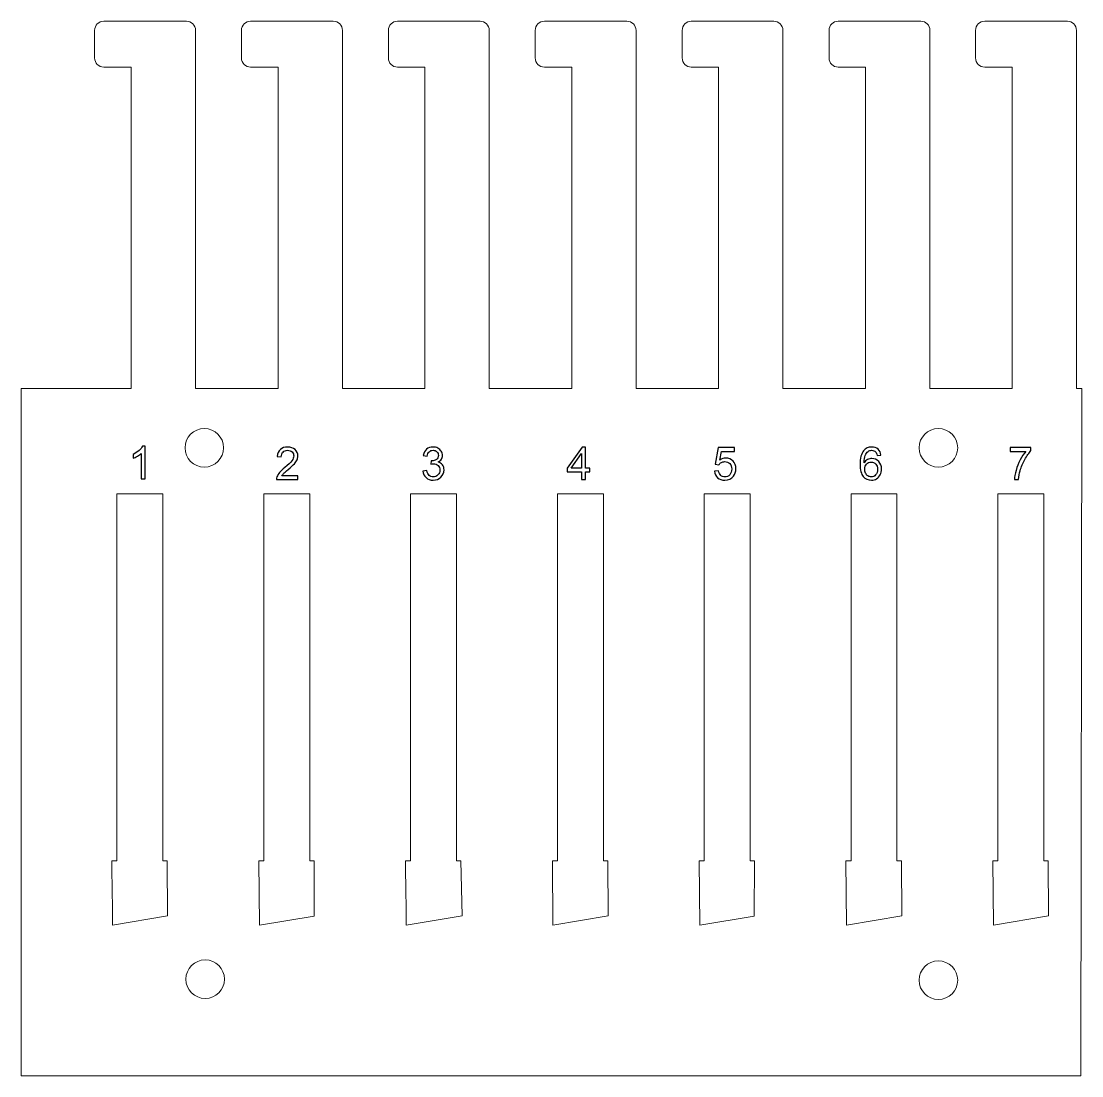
# Model space of a CAD drawing. Header units: millimetres. Extents: x -132 to 92, y -21 to 94.
# Drawn here: x -132 to -16.4, y -20.9 to 94 of the extents above; entities that cross this region are included whole.
import ezdxf

# ---------------------------------------------------------------- set-up
doc = ezdxf.new("R2010")
doc.units = ezdxf.units.MM
doc.header["$MEASUREMENT"] = 0
doc.layers.add('Layer 1', color=7, linetype='Continuous')

msp = doc.modelspace()

# ---------------------------------------------------------------- linework, layer by layer
at = {"layer": 'Layer 1', "color": 1, "lineweight": 9}
for centre in [(-112.0491, 47.5232), (-32.0491, 47.5232), (-111.9491, -10.366), (-32.0491, -10.4768)]:
    msp.add_ellipse(centre, major_axis=(0, 2.1), ratio=1, dxfattribs=at)
for points, knots in [([(-18, 94), (-18, 94), (-27, 94), (-27, 94), (-27, 94), (-27.5498, 94), (-28, 93.5498), (-28, 93), (-28, 93), (-28, 93), (-28, 90), (-28, 90), (-28, 90), (-28, 89.4502), (-27.55, 89), (-27, 89), (-27, 89), (-27, 89), (-24, 89), (-24, 89), (-24, 89), (-24, 89), (-24, 54), (-24, 54), (-24, 54), (-24, 54), (-33, 54), (-33, 54), (-33, 54), (-33, 54), (-33, 89.7475), (-33, 89.7475), (-33, 89.7475), (-32.9788, 89.8283), (-32.9675, 89.9129), (-32.9675, 90), (-32.9675, 90), (-32.9675, 90), (-32.9675, 93), (-32.9675, 93), (-32.9675, 93), (-32.9675, 93.55), (-33.4177, 94), (-33.9675, 94), (-33.9675, 94), (-33.9675, 94), (-42.9675, 94), (-42.9675, 94), (-42.9675, 94), (-43.5173, 94), (-43.9675, 93.5498), (-43.9675, 93), (-43.9675, 93), (-43.9675, 93), (-43.9675, 90), (-43.9675, 90), (-43.9675, 90), (-43.9675, 89.4502), (-43.5175, 89), (-42.9675, 89), (-42.9675, 89), (-42.9675, 89), (-40, 89), (-40, 89), (-40, 89), (-40, 89), (-40, 54), (-40, 54), (-40, 54), (-40, 54), (-49, 54), (-49, 54), (-49, 54), (-49, 54), (-49, 90), (-49, 90), (-49, 90), (-49, 90), (-49, 92), (-49, 92), (-49, 92), (-49, 92), (-49, 93), (-49, 93), (-49, 93), (-49, 93.55), (-49.4502, 94), (-50, 94), (-50, 94), (-50, 94), (-58.9748, 94), (-58.9748, 94), (-58.9748, 94), (-59.5246, 94), (-59.9748, 93.5498), (-59.9748, 93), (-59.9748, 93), (-59.9748, 93), (-59.9748, 90), (-59.9748, 90), (-59.9748, 90), (-59.9748, 89.4502), (-59.5248, 89), (-58.9748, 89), (-58.9748, 89), (-58.9748, 89), (-56, 89), (-56, 89), (-56, 89), (-56, 89), (-56, 54), (-56, 54), (-56, 54), (-56, 54), (-65, 54), (-65, 54), (-65, 54), (-65, 54), (-65, 90), (-65, 90), (-65, 90), (-65, 90), (-65, 92), (-65, 92), (-65, 92), (-65, 92), (-65, 93), (-65, 93), (-65, 93), (-65, 93.55), (-65.4502, 94), (-66, 94), (-66, 94), (-66, 94), (-74.9821, 94), (-74.9821, 94), (-74.9821, 94), (-75.5319, 94), (-75.9821, 93.5498), (-75.9821, 93), (-75.9821, 93), (-75.9821, 93), (-75.9821, 90), (-75.9821, 90), (-75.9821, 90), (-75.9821, 89.4502), (-75.5321, 89), (-74.9821, 89), (-74.9821, 89), (-74.9821, 89), (-72, 89), (-72, 89), (-72, 89), (-72, 89), (-72, 54), (-72, 54), (-72, 54), (-72, 54), (-81, 54), (-81, 54), (-81, 54), (-81, 54), (-81, 90), (-81, 90), (-81, 90), (-81, 90), (-81, 92), (-81, 92), (-81, 92), (-81, 92), (-81, 93), (-81, 93), (-81, 93), (-81, 93.55), (-81.4502, 94), (-82, 94), (-82, 94), (-82, 94), (-90.9894, 94), (-90.9894, 94), (-90.9894, 94), (-91.5392, 94), (-91.9894, 93.5498), (-91.9894, 93), (-91.9894, 93), (-91.9894, 93), (-91.9894, 90), (-91.9894, 90), (-91.9894, 90), (-91.9894, 89.4502), (-91.5394, 89), (-90.9894, 89), (-90.9894, 89), (-90.9894, 89), (-88, 89), (-88, 89), (-88, 89), (-88, 89), (-88, 54), (-88, 54), (-88, 54), (-88, 54), (-97, 54), (-97, 54), (-97, 54), (-97, 54), (-97, 89.919), (-97, 89.919), (-97, 89.919), (-96.9978, 89.9457), (-96.9967, 89.9727), (-96.9967, 90), (-96.9967, 90), (-96.9967, 90), (-96.9967, 93), (-96.9967, 93), (-96.9967, 93), (-96.9967, 93.55), (-97.4469, 94), (-97.9967, 94), (-97.9967, 94), (-97.9967, 94), (-106.9967, 94), (-106.9967, 94), (-106.9967, 94), (-107.5465, 94), (-107.9967, 93.5498), (-107.9967, 93), (-107.9967, 93), (-107.9967, 93), (-107.9967, 90), (-107.9967, 90), (-107.9967, 90), (-107.9967, 89.4502), (-107.5467, 89), (-106.9967, 89), (-106.9967, 89), (-106.9967, 89), (-104, 89), (-104, 89), (-104, 89), (-104, 89), (-104, 54), (-104, 54), (-104, 54), (-104, 54), (-113, 54), (-113, 54), (-113, 54), (-113, 54), (-113, 90), (-113, 90), (-113, 90), (-113, 90), (-113, 92), (-113, 92), (-113, 92), (-113, 92), (-113, 93), (-113, 93), (-113, 93), (-113, 93.55), (-113.4502, 94), (-114, 94), (-114, 94), (-114, 94), (-123, 94), (-123, 94), (-123, 94), (-123.5498, 94), (-124, 93.5498), (-124, 93), (-124, 93), (-124, 93), (-124, 90), (-124, 90), (-124, 90), (-124, 89.4502), (-123.55, 89), (-123, 89), (-123, 89), (-123, 89), (-120, 89), (-120, 89), (-120, 89), (-120, 89), (-120, 54), (-120, 54), (-120, 54), (-120, 54), (-132, 54), (-132, 54), (-132, 54), (-132, 54), (-132, -20.8901), (-132, -20.8901), (-132, -20.8901), (-132, -20.8901), (-16.5286, -20.8901), (-16.5286, -20.8901), (-16.5286, -20.8901), (-16.5286, -20.8901), (-16.4248, 54), (-16.4248, 54), (-16.4248, 54), (-16.4248, 54), (-17, 54), (-17, 54), (-17, 54), (-17, 54), (-17, 90), (-17, 90), (-17, 90), (-17, 90), (-17, 92), (-17, 92), (-17, 92), (-17, 92), (-17, 93), (-17, 93), (-17, 93), (-17, 93.55), (-17.4504, 94), (-18, 94)], [0, 0, 0, 0, 0.01219512, 0.01219512, 0.01219512, 0.01219512, 0.02439024, 0.02439024, 0.02439024, 0.02439024, 0.03658537, 0.03658537, 0.03658537, 0.03658537, 0.04878049, 0.04878049, 0.04878049, 0.04878049, 0.06097561, 0.06097561, 0.06097561, 0.06097561, 0.07317073, 0.07317073, 0.07317073, 0.07317073, 0.08536585, 0.08536585, 0.08536585, 0.08536585, 0.09756098, 0.09756098, 0.09756098, 0.09756098, 0.1097561, 0.1097561, 0.1097561, 0.1097561, 0.12195122, 0.12195122, 0.12195122, 0.12195122, 0.13414634, 0.13414634, 0.13414634, 0.13414634, 0.14634146, 0.14634146, 0.14634146, 0.14634146, 0.15853659, 0.15853659, 0.15853659, 0.15853659, 0.17073171, 0.17073171, 0.17073171, 0.17073171, 0.18292683, 0.18292683, 0.18292683, 0.18292683, 0.19512195, 0.19512195, 0.19512195, 0.19512195, 0.20731707, 0.20731707, 0.20731707, 0.20731707, 0.2195122, 0.2195122, 0.2195122, 0.2195122, 0.23170732, 0.23170732, 0.23170732, 0.23170732, 0.24390244, 0.24390244, 0.24390244, 0.24390244, 0.25609756, 0.25609756, 0.25609756, 0.25609756, 0.26829268, 0.26829268, 0.26829268, 0.26829268, 0.2804878, 0.2804878, 0.2804878, 0.2804878, 0.29268293, 0.29268293, 0.29268293, 0.29268293, 0.30487805, 0.30487805, 0.30487805, 0.30487805, 0.31707317, 0.31707317, 0.31707317, 0.31707317, 0.32926829, 0.32926829, 0.32926829, 0.32926829, 0.34146341, 0.34146341, 0.34146341, 0.34146341, 0.35365854, 0.35365854, 0.35365854, 0.35365854, 0.36585366, 0.36585366, 0.36585366, 0.36585366, 0.37804878, 0.37804878, 0.37804878, 0.37804878, 0.3902439, 0.3902439, 0.3902439, 0.3902439, 0.40243902, 0.40243902, 0.40243902, 0.40243902, 0.41463415, 0.41463415, 0.41463415, 0.41463415, 0.42682927, 0.42682927, 0.42682927, 0.42682927, 0.43902439, 0.43902439, 0.43902439, 0.43902439, 0.45121951, 0.45121951, 0.45121951, 0.45121951, 0.46341463, 0.46341463, 0.46341463, 0.46341463, 0.47560976, 0.47560976, 0.47560976, 0.47560976, 0.48780488, 0.48780488, 0.48780488, 0.48780488, 0.5, 0.5, 0.5, 0.5, 0.51219512, 0.51219512, 0.51219512, 0.51219512, 0.52439024, 0.52439024, 0.52439024, 0.52439024, 0.53658537, 0.53658537, 0.53658537, 0.53658537, 0.54878049, 0.54878049, 0.54878049, 0.54878049, 0.56097561, 0.56097561, 0.56097561, 0.56097561, 0.57317073, 0.57317073, 0.57317073, 0.57317073, 0.58536585, 0.58536585, 0.58536585, 0.58536585, 0.59756098, 0.59756098, 0.59756098, 0.59756098, 0.6097561, 0.6097561, 0.6097561, 0.6097561, 0.62195122, 0.62195122, 0.62195122, 0.62195122, 0.63414634, 0.63414634, 0.63414634, 0.63414634, 0.64634146, 0.64634146, 0.64634146, 0.64634146, 0.65853659, 0.65853659, 0.65853659, 0.65853659, 0.67073171, 0.67073171, 0.67073171, 0.67073171, 0.68292683, 0.68292683, 0.68292683, 0.68292683, 0.69512195, 0.69512195, 0.69512195, 0.69512195, 0.70731707, 0.70731707, 0.70731707, 0.70731707, 0.7195122, 0.7195122, 0.7195122, 0.7195122, 0.73170732, 0.73170732, 0.73170732, 0.73170732, 0.74390244, 0.74390244, 0.74390244, 0.74390244, 0.75609756, 0.75609756, 0.75609756, 0.75609756, 0.76829268, 0.76829268, 0.76829268, 0.76829268, 0.7804878, 0.7804878, 0.7804878, 0.7804878, 0.79268293, 0.79268293, 0.79268293, 0.79268293, 0.80487805, 0.80487805, 0.80487805, 0.80487805, 0.81707317, 0.81707317, 0.81707317, 0.81707317, 0.82926829, 0.82926829, 0.82926829, 0.82926829, 0.84146341, 0.84146341, 0.84146341, 0.84146341, 0.85365854, 0.85365854, 0.85365854, 0.85365854, 0.86585366, 0.86585366, 0.86585366, 0.86585366, 0.87804878, 0.87804878, 0.87804878, 0.87804878, 0.8902439, 0.8902439, 0.8902439, 0.8902439, 0.90243902, 0.90243902, 0.90243902, 0.90243902, 0.91463415, 0.91463415, 0.91463415, 0.91463415, 0.92682927, 0.92682927, 0.92682927, 0.92682927, 0.93902439, 0.93902439, 0.93902439, 0.93902439, 0.95121951, 0.95121951, 0.95121951, 0.95121951, 0.96341463, 0.96341463, 0.96341463, 0.96341463, 0.97560976, 0.97560976, 0.97560976, 0.97560976, 1, 1, 1, 1]), ([(-121.5627, 2.5149), (-121.5627, 2.5149), (-121.5627, 42.5281), (-121.5627, 42.5281), (-121.5627, 42.5281), (-121.5627, 42.5281), (-116.5627, 42.5281), (-116.5627, 42.5281), (-116.5627, 42.5281), (-116.5627, 42.5281), (-116.5627, 2.5149), (-116.5627, 2.5149), (-116.5627, 2.5149), (-116.5627, 2.5149), (-116.0883, 2.5149), (-116.0883, 2.5149), (-116.0883, 2.5149), (-116.0883, 2.5149), (-116.0491, -3.4768), (-116.0491, -3.4768), (-116.0491, -3.4768), (-116.0491, -3.4768), (-122.0491, -4.4768), (-122.0491, -4.4768), (-122.0491, -4.4768), (-122.0266, -2.1481), (-122.1267, 0.1825), (-122.1276, 2.5149), (-122.1276, 2.5149), (-122.1276, 2.5149), (-121.5627, 2.5149), (-121.5627, 2.5149)], [0, 0, 0, 0, 0.11111111, 0.11111111, 0.11111111, 0.11111111, 0.22222222, 0.22222222, 0.22222222, 0.22222222, 0.33333333, 0.33333333, 0.33333333, 0.33333333, 0.44444444, 0.44444444, 0.44444444, 0.44444444, 0.55555556, 0.55555556, 0.55555556, 0.55555556, 0.66666667, 0.66666667, 0.66666667, 0.66666667, 0.77777778, 0.77777778, 0.77777778, 0.77777778, 1, 1, 1, 1]), ([(-105.5627, 2.5149), (-105.5627, 2.5149), (-105.5627, 42.5281), (-105.5627, 42.5281), (-105.5627, 42.5281), (-105.5627, 42.5281), (-100.5627, 42.5281), (-100.5627, 42.5281), (-100.5627, 42.5281), (-100.5627, 42.5281), (-100.5627, 2.5149), (-100.5627, 2.5149), (-100.5627, 2.5149), (-100.5627, 2.5149), (-100.0883, 2.5149), (-100.0883, 2.5149), (-100.0883, 2.5149), (-100.0883, 2.5149), (-100.0577, -3.4938), (-100.0577, -3.4938), (-100.0577, -3.4938), (-100.0577, -3.4938), (-106.0491, -4.4768), (-106.0491, -4.4768), (-106.0491, -4.4768), (-106.0491, -4.4768), (-106.1198, 2.5149), (-106.1198, 2.5149), (-106.1198, 2.5149), (-106.1198, 2.5149), (-105.5627, 2.5149), (-105.5627, 2.5149)], [0, 0, 0, 0, 0.11111111, 0.11111111, 0.11111111, 0.11111111, 0.22222222, 0.22222222, 0.22222222, 0.22222222, 0.33333333, 0.33333333, 0.33333333, 0.33333333, 0.44444444, 0.44444444, 0.44444444, 0.44444444, 0.55555556, 0.55555556, 0.55555556, 0.55555556, 0.66666667, 0.66666667, 0.66666667, 0.66666667, 0.77777778, 0.77777778, 0.77777778, 0.77777778, 1, 1, 1, 1]), ([(-89.5627, 2.5149), (-89.5627, 2.5149), (-89.5627, 42.5281), (-89.5627, 42.5281), (-89.5627, 42.5281), (-89.5627, 42.5281), (-84.5627, 42.5281), (-84.5627, 42.5281), (-84.5627, 42.5281), (-84.5627, 42.5281), (-84.5627, 2.5149), (-84.5627, 2.5149), (-84.5627, 2.5149), (-84.5627, 2.5149), (-84.0883, 2.5149), (-84.0883, 2.5149), (-84.0883, 2.5149), (-84.0883, 2.5149), (-83.9546, -3.4768), (-83.9546, -3.4768), (-83.9546, -3.4768), (-83.9546, -3.4768), (-90.0491, -4.4768), (-90.0491, -4.4768), (-90.0491, -4.4768), (-90.0266, -2.1461), (-90.1198, 0.1841), (-90.1198, 2.5149), (-90.1198, 2.5149), (-90.1198, 2.5149), (-89.5627, 2.5149), (-89.5627, 2.5149)], [0, 0, 0, 0, 0.11111111, 0.11111111, 0.11111111, 0.11111111, 0.22222222, 0.22222222, 0.22222222, 0.22222222, 0.33333333, 0.33333333, 0.33333333, 0.33333333, 0.44444444, 0.44444444, 0.44444444, 0.44444444, 0.55555556, 0.55555556, 0.55555556, 0.55555556, 0.66666667, 0.66666667, 0.66666667, 0.66666667, 0.77777778, 0.77777778, 0.77777778, 0.77777778, 1, 1, 1, 1]), ([(-73.5627, 2.5149), (-73.5627, 2.5149), (-73.5627, 42.5281), (-73.5627, 42.5281), (-73.5627, 42.5281), (-73.5627, 42.5281), (-68.5627, 42.5281), (-68.5627, 42.5281), (-68.5627, 42.5281), (-68.5627, 42.5281), (-68.5627, 2.5149), (-68.5627, 2.5149), (-68.5627, 2.5149), (-68.5627, 2.5149), (-68.0883, 2.5149), (-68.0883, 2.5149), (-68.0883, 2.5149), (-68.0883, 2.5149), (-68.0491, -3.4768), (-68.0491, -3.4768), (-68.0491, -3.4768), (-68.0491, -3.4768), (-74.0491, -4.4768), (-74.0491, -4.4768), (-74.0491, -4.4768), (-74.0491, -4.4768), (-74.1198, 2.5149), (-74.1198, 2.5149), (-74.1198, 2.5149), (-74.1198, 2.5149), (-73.5627, 2.5149), (-73.5627, 2.5149)], [0, 0, 0, 0, 0.11111111, 0.11111111, 0.11111111, 0.11111111, 0.22222222, 0.22222222, 0.22222222, 0.22222222, 0.33333333, 0.33333333, 0.33333333, 0.33333333, 0.44444444, 0.44444444, 0.44444444, 0.44444444, 0.55555556, 0.55555556, 0.55555556, 0.55555556, 0.66666667, 0.66666667, 0.66666667, 0.66666667, 0.77777778, 0.77777778, 0.77777778, 0.77777778, 1, 1, 1, 1]), ([(-57.5627, 2.5149), (-57.5627, 2.5149), (-57.5627, 42.5281), (-57.5627, 42.5281), (-57.5627, 42.5281), (-57.5627, 42.5281), (-52.5627, 42.5281), (-52.5627, 42.5281), (-52.5627, 42.5281), (-52.5627, 42.5281), (-52.5627, 2.5149), (-52.5627, 2.5149), (-52.5627, 2.5149), (-52.5627, 2.5149), (-52.103, 2.5149), (-52.103, 2.5149), (-52.103, 2.5149), (-52.103, 2.5149), (-52.1089, -3.4997), (-52.1089, -3.4997), (-52.1089, -3.4997), (-52.1089, -3.4997), (-58.0491, -4.4768), (-58.0491, -4.4768), (-58.0491, -4.4768), (-58.0491, -4.4768), (-58.1198, 2.5149), (-58.1198, 2.5149), (-58.1198, 2.5149), (-58.1198, 2.5149), (-57.5627, 2.5149), (-57.5627, 2.5149)], [0, 0, 0, 0, 0.11111111, 0.11111111, 0.11111111, 0.11111111, 0.22222222, 0.22222222, 0.22222222, 0.22222222, 0.33333333, 0.33333333, 0.33333333, 0.33333333, 0.44444444, 0.44444444, 0.44444444, 0.44444444, 0.55555556, 0.55555556, 0.55555556, 0.55555556, 0.66666667, 0.66666667, 0.66666667, 0.66666667, 0.77777778, 0.77777778, 0.77777778, 0.77777778, 1, 1, 1, 1]), ([(-41.5627, 2.5149), (-41.5627, 2.5149), (-41.5627, 42.5281), (-41.5627, 42.5281), (-41.5627, 42.5281), (-41.5627, 42.5281), (-36.5627, 42.5281), (-36.5627, 42.5281), (-36.5627, 42.5281), (-36.5627, 42.5281), (-36.5627, 2.5149), (-36.5627, 2.5149), (-36.5627, 2.5149), (-36.5627, 2.5149), (-36.0883, 2.5149), (-36.0883, 2.5149), (-36.0883, 2.5149), (-36.0883, 2.5149), (-36.0491, -3.4768), (-36.0491, -3.4768), (-36.0491, -3.4768), (-36.0491, -3.4768), (-42.0491, -4.4768), (-42.0491, -4.4768), (-42.0491, -4.4768), (-42.0491, -4.4768), (-42.1198, 2.5149), (-42.1198, 2.5149), (-42.1198, 2.5149), (-42.1198, 2.5149), (-41.5627, 2.5149), (-41.5627, 2.5149)], [0, 0, 0, 0, 0.11111111, 0.11111111, 0.11111111, 0.11111111, 0.22222222, 0.22222222, 0.22222222, 0.22222222, 0.33333333, 0.33333333, 0.33333333, 0.33333333, 0.44444444, 0.44444444, 0.44444444, 0.44444444, 0.55555556, 0.55555556, 0.55555556, 0.55555556, 0.66666667, 0.66666667, 0.66666667, 0.66666667, 0.77777778, 0.77777778, 0.77777778, 0.77777778, 1, 1, 1, 1]), ([(-25.5627, 2.5149), (-25.5627, 2.5149), (-25.5627, 42.5281), (-25.5627, 42.5281), (-25.5627, 42.5281), (-25.5627, 42.5281), (-20.5627, 42.5281), (-20.5627, 42.5281), (-20.5627, 42.5281), (-20.5627, 42.5281), (-20.5627, 2.5149), (-20.5627, 2.5149), (-20.5627, 2.5149), (-20.5627, 2.5149), (-20.0883, 2.5149), (-20.0883, 2.5149), (-20.0883, 2.5149), (-20.0883, 2.5149), (-20.0491, -3.4768), (-20.0491, -3.4768), (-20.0491, -3.4768), (-20.0491, -3.4768), (-26.0491, -4.4768), (-26.0491, -4.4768), (-26.0491, -4.4768), (-26.0491, -4.4768), (-26.1198, 2.5149), (-26.1198, 2.5149), (-26.1198, 2.5149), (-26.1198, 2.5149), (-25.5627, 2.5149), (-25.5627, 2.5149)], [0, 0, 0, 0, 0.11111111, 0.11111111, 0.11111111, 0.11111111, 0.22222222, 0.22222222, 0.22222222, 0.22222222, 0.33333333, 0.33333333, 0.33333333, 0.33333333, 0.44444444, 0.44444444, 0.44444444, 0.44444444, 0.55555556, 0.55555556, 0.55555556, 0.55555556, 0.66666667, 0.66666667, 0.66666667, 0.66666667, 0.77777778, 0.77777778, 0.77777778, 0.77777778, 1, 1, 1, 1])]:
    msp.add_open_spline(points, degree=3, knots=knots, dxfattribs=at)
at = {"layer": 'Layer 1', "color": 5}
for points, knots in [([(-118.4962, 44.1469), (-118.4962, 44.1469), (-118.9308, 44.1469), (-118.9308, 44.1469), (-118.9308, 44.1469), (-118.9308, 44.1469), (-118.9308, 46.9143), (-118.9308, 46.9143), (-118.9308, 46.9143), (-119.0353, 46.8139), (-119.1728, 46.7143), (-119.3423, 46.6147), (-119.3423, 46.6147), (-119.5119, 46.5151), (-119.665, 46.4401), (-119.8, 46.3908), (-119.8, 46.3908), (-119.8, 46.3908), (-119.8, 46.8106), (-119.8, 46.8106), (-119.8, 46.8106), (-119.5572, 46.9242), (-119.3448, 47.0624), (-119.1629, 47.2254), (-119.1629, 47.2254), (-118.981, 47.3876), (-118.8518, 47.5448), (-118.776, 47.6979), (-118.776, 47.6979), (-118.776, 47.6979), (-118.4962, 47.6979), (-118.4962, 47.6979), (-118.4962, 47.6979), (-118.4962, 47.6979), (-118.4962, 44.1469), (-118.4962, 44.1469)], [0, 0, 0, 0, 0.1, 0.1, 0.1, 0.1, 0.2, 0.2, 0.2, 0.2, 0.3, 0.3, 0.3, 0.3, 0.4, 0.4, 0.4, 0.4, 0.5, 0.5, 0.5, 0.5, 0.6, 0.6, 0.6, 0.6, 0.7, 0.7, 0.7, 0.7, 0.8, 0.8, 0.8, 0.8, 1, 1, 1, 1]), ([(-101.8492, 44.4742), (-101.8492, 44.4742), (-101.8492, 44.0593), (-101.8492, 44.0593), (-101.8492, 44.0593), (-101.8492, 44.0593), (-104.1902, 44.0593), (-104.1902, 44.0593), (-104.1902, 44.0593), (-104.1935, 44.1638), (-104.1762, 44.2643), (-104.1391, 44.3614), (-104.1391, 44.3614), (-104.0791, 44.5203), (-103.9827, 44.6775), (-103.8502, 44.8314), (-103.8502, 44.8314), (-103.7177, 44.9853), (-103.5284, 45.1631), (-103.2823, 45.3648), (-103.2823, 45.3648), (-102.8995, 45.68), (-102.6394, 45.9295), (-102.5036, 46.1138), (-102.5036, 46.1138), (-102.3669, 46.2982), (-102.2986, 46.4727), (-102.2986, 46.6374), (-102.2986, 46.6374), (-102.2986, 46.8094), (-102.3603, 46.9543), (-102.4838, 47.0728), (-102.4838, 47.0728), (-102.6073, 47.1905), (-102.7686, 47.2498), (-102.967, 47.2498), (-102.967, 47.2498), (-103.1769, 47.2498), (-103.3448, 47.1872), (-103.4708, 47.0621), (-103.4708, 47.0621), (-103.5967, 46.9378), (-103.6601, 46.7649), (-103.6617, 46.5435), (-103.6617, 46.5435), (-103.6617, 46.5435), (-104.1062, 46.588), (-104.1062, 46.588), (-104.1062, 46.588), (-104.0758, 46.9205), (-103.9605, 47.174), (-103.7613, 47.3485), (-103.7613, 47.3485), (-103.5613, 47.523), (-103.2938, 47.6103), (-102.9571, 47.6103), (-102.9571, 47.6103), (-102.618, 47.6103), (-102.3488, 47.5165), (-102.1513, 47.328), (-102.1513, 47.328), (-101.9529, 47.1395), (-101.8541, 46.9057), (-101.8541, 46.6275), (-101.8541, 46.6275), (-101.8541, 46.4859), (-101.8829, 46.3468), (-101.9414, 46.2101), (-101.9414, 46.2101), (-101.999, 46.0727), (-102.0953, 45.9286), (-102.2295, 45.7772), (-102.2295, 45.7772), (-102.3645, 45.6265), (-102.5875, 45.4183), (-102.8987, 45.1549), (-102.8987, 45.1549), (-103.1596, 44.9359), (-103.3275, 44.7878), (-103.4016, 44.7096), (-103.4016, 44.7096), (-103.4757, 44.6314), (-103.5366, 44.5532), (-103.5852, 44.4742), (-103.5852, 44.4742), (-103.5852, 44.4742), (-101.8492, 44.4742), (-101.8492, 44.4742)], [0, 0, 0, 0, 0.04347826, 0.04347826, 0.04347826, 0.04347826, 0.08695652, 0.08695652, 0.08695652, 0.08695652, 0.13043478, 0.13043478, 0.13043478, 0.13043478, 0.17391304, 0.17391304, 0.17391304, 0.17391304, 0.2173913, 0.2173913, 0.2173913, 0.2173913, 0.26086957, 0.26086957, 0.26086957, 0.26086957, 0.30434783, 0.30434783, 0.30434783, 0.30434783, 0.34782609, 0.34782609, 0.34782609, 0.34782609, 0.39130435, 0.39130435, 0.39130435, 0.39130435, 0.43478261, 0.43478261, 0.43478261, 0.43478261, 0.47826087, 0.47826087, 0.47826087, 0.47826087, 0.52173913, 0.52173913, 0.52173913, 0.52173913, 0.56521739, 0.56521739, 0.56521739, 0.56521739, 0.60869565, 0.60869565, 0.60869565, 0.60869565, 0.65217391, 0.65217391, 0.65217391, 0.65217391, 0.69565217, 0.69565217, 0.69565217, 0.69565217, 0.73913043, 0.73913043, 0.73913043, 0.73913043, 0.7826087, 0.7826087, 0.7826087, 0.7826087, 0.82608696, 0.82608696, 0.82608696, 0.82608696, 0.86956522, 0.86956522, 0.86956522, 0.86956522, 0.91304348, 0.91304348, 0.91304348, 0.91304348, 1, 1, 1, 1]), ([(-88.2352, 44.9977), (-88.2352, 44.9977), (-87.8006, 45.0569), (-87.8006, 45.0569), (-87.8006, 45.0569), (-87.7503, 44.81), (-87.6664, 44.6322), (-87.547, 44.5235), (-87.547, 44.5235), (-87.4277, 44.4149), (-87.2812, 44.3606), (-87.1075, 44.3606), (-87.1075, 44.3606), (-86.9017, 44.3606), (-86.728, 44.4314), (-86.5881, 44.5729), (-86.5881, 44.5729), (-86.4481, 44.7145), (-86.3782, 44.8898), (-86.3782, 45.0989), (-86.3782, 45.0989), (-86.3782, 45.2981), (-86.4432, 45.4627), (-86.5741, 45.5928), (-86.5741, 45.5928), (-86.7041, 45.722), (-86.8696, 45.7871), (-87.0713, 45.7871), (-87.0713, 45.7871), (-87.1536, 45.7871), (-87.2556, 45.7706), (-87.3783, 45.7385), (-87.3783, 45.7385), (-87.3783, 45.7385), (-87.3297, 46.1188), (-87.3297, 46.1188), (-87.3297, 46.1188), (-87.3009, 46.1155), (-87.277, 46.1138), (-87.2598, 46.1138), (-87.2598, 46.1138), (-87.0737, 46.1138), (-86.9075, 46.1624), (-86.7585, 46.2587), (-86.7585, 46.2587), (-86.6103, 46.355), (-86.5362, 46.5032), (-86.5362, 46.7032), (-86.5362, 46.7032), (-86.5362, 46.8621), (-86.5905, 46.9938), (-86.6984, 47.0983), (-86.6984, 47.0983), (-86.8062, 47.2028), (-86.9453, 47.2547), (-87.1157, 47.2547), (-87.1157, 47.2547), (-87.2853, 47.2547), (-87.426, 47.2012), (-87.5388, 47.0942), (-87.5388, 47.0942), (-87.6516, 46.9872), (-87.724, 46.8267), (-87.7561, 46.6127), (-87.7561, 46.6127), (-87.7561, 46.6127), (-88.1907, 46.6917), (-88.1907, 46.6917), (-88.1907, 46.6917), (-88.1372, 46.9831), (-88.017, 47.2094), (-87.8285, 47.3699), (-87.8285, 47.3699), (-87.6409, 47.5305), (-87.4063, 47.6103), (-87.1264, 47.6103), (-87.1264, 47.6103), (-86.9338, 47.6103), (-86.756, 47.5691), (-86.5938, 47.486), (-86.5938, 47.486), (-86.4309, 47.4037), (-86.3066, 47.2909), (-86.221, 47.1485), (-86.221, 47.1485), (-86.1345, 47.0053), (-86.0917, 46.8538), (-86.0917, 46.6933), (-86.0917, 46.6933), (-86.0917, 46.541), (-86.1329, 46.4028), (-86.2144, 46.2776), (-86.2144, 46.2776), (-86.2967, 46.1525), (-86.4185, 46.0529), (-86.579, 45.9788), (-86.579, 45.9788), (-86.37, 45.9311), (-86.2078, 45.8307), (-86.0917, 45.6784), (-86.0917, 45.6784), (-85.9765, 45.5269), (-85.9189, 45.336), (-85.9189, 45.108), (-85.9189, 45.108), (-85.9189, 44.7993), (-86.0316, 44.5367), (-86.2564, 44.3219), (-86.2564, 44.3219), (-86.4819, 44.107), (-86.7667, 44), (-87.1108, 44), (-87.1108, 44), (-87.4211, 44), (-87.6787, 44.093), (-87.8837, 44.2783), (-87.8837, 44.2783), (-88.0895, 44.4635), (-88.2064, 44.703), (-88.2352, 44.9977)], [0, 0, 0, 0, 0.03225806, 0.03225806, 0.03225806, 0.03225806, 0.06451613, 0.06451613, 0.06451613, 0.06451613, 0.09677419, 0.09677419, 0.09677419, 0.09677419, 0.12903226, 0.12903226, 0.12903226, 0.12903226, 0.16129032, 0.16129032, 0.16129032, 0.16129032, 0.19354839, 0.19354839, 0.19354839, 0.19354839, 0.22580645, 0.22580645, 0.22580645, 0.22580645, 0.25806452, 0.25806452, 0.25806452, 0.25806452, 0.29032258, 0.29032258, 0.29032258, 0.29032258, 0.32258065, 0.32258065, 0.32258065, 0.32258065, 0.35483871, 0.35483871, 0.35483871, 0.35483871, 0.38709677, 0.38709677, 0.38709677, 0.38709677, 0.41935484, 0.41935484, 0.41935484, 0.41935484, 0.4516129, 0.4516129, 0.4516129, 0.4516129, 0.48387097, 0.48387097, 0.48387097, 0.48387097, 0.51612903, 0.51612903, 0.51612903, 0.51612903, 0.5483871, 0.5483871, 0.5483871, 0.5483871, 0.58064516, 0.58064516, 0.58064516, 0.58064516, 0.61290323, 0.61290323, 0.61290323, 0.61290323, 0.64516129, 0.64516129, 0.64516129, 0.64516129, 0.67741935, 0.67741935, 0.67741935, 0.67741935, 0.70967742, 0.70967742, 0.70967742, 0.70967742, 0.74193548, 0.74193548, 0.74193548, 0.74193548, 0.77419355, 0.77419355, 0.77419355, 0.77419355, 0.80645161, 0.80645161, 0.80645161, 0.80645161, 0.83870968, 0.83870968, 0.83870968, 0.83870968, 0.87096774, 0.87096774, 0.87096774, 0.87096774, 0.90322581, 0.90322581, 0.90322581, 0.90322581, 0.93548387, 0.93548387, 0.93548387, 0.93548387, 1, 1, 1, 1]), ([(-70.9566, 44.0593), (-70.9566, 44.0593), (-70.9566, 44.9038), (-70.9566, 44.9038), (-70.9566, 44.9038), (-70.9566, 44.9038), (-72.4925, 44.9038), (-72.4925, 44.9038), (-72.4925, 44.9038), (-72.4925, 44.9038), (-72.4925, 45.3039), (-72.4925, 45.3039), (-72.4925, 45.3039), (-72.4925, 45.3039), (-70.8775, 47.5955), (-70.8775, 47.5955), (-70.8775, 47.5955), (-70.8775, 47.5955), (-70.522, 47.5955), (-70.522, 47.5955), (-70.522, 47.5955), (-70.522, 47.5955), (-70.522, 45.3039), (-70.522, 45.3039), (-70.522, 45.3039), (-70.522, 45.3039), (-70.0429, 45.3039), (-70.0429, 45.3039), (-70.0429, 45.3039), (-70.0429, 45.3039), (-70.0429, 44.9038), (-70.0429, 44.9038), (-70.0429, 44.9038), (-70.0429, 44.9038), (-70.522, 44.9038), (-70.522, 44.9038), (-70.522, 44.9038), (-70.522, 44.9038), (-70.522, 44.0593), (-70.522, 44.0593), (-70.522, 44.0593), (-70.522, 44.0593), (-70.9566, 44.0593), (-70.9566, 44.0593)], [0, 0, 0, 0, 0.08333333, 0.08333333, 0.08333333, 0.08333333, 0.16666667, 0.16666667, 0.16666667, 0.16666667, 0.25, 0.25, 0.25, 0.25, 0.33333333, 0.33333333, 0.33333333, 0.33333333, 0.41666667, 0.41666667, 0.41666667, 0.41666667, 0.5, 0.5, 0.5, 0.5, 0.58333333, 0.58333333, 0.58333333, 0.58333333, 0.66666667, 0.66666667, 0.66666667, 0.66666667, 0.75, 0.75, 0.75, 0.75, 0.83333333, 0.83333333, 0.83333333, 0.83333333, 1, 1, 1, 1]), ([(-56.4536, 44.9878), (-56.4536, 44.9878), (-55.9992, 45.0224), (-55.9992, 45.0224), (-55.9992, 45.0224), (-55.9655, 44.8009), (-55.8873, 44.6347), (-55.7654, 44.5227), (-55.7654, 44.5227), (-55.6436, 44.4116), (-55.4946, 44.3556), (-55.3193, 44.3556), (-55.3193, 44.3556), (-55.1077, 44.3556), (-54.9308, 44.4346), (-54.7867, 44.5919), (-54.7867, 44.5919), (-54.6435, 44.7499), (-54.5719, 44.959), (-54.5719, 45.2191), (-54.5719, 45.2191), (-54.5719, 45.4669), (-54.6402, 45.6619), (-54.7777, 45.8052), (-54.7777, 45.8052), (-54.9151, 45.9484), (-55.097, 46.02), (-55.3234, 46.02), (-55.3234, 46.02), (-55.4642, 46.02), (-55.5901, 45.9879), (-55.702, 45.9237), (-55.702, 45.9237), (-55.8132, 45.8595), (-55.9004, 45.7764), (-55.9646, 45.6743), (-55.9646, 45.6743), (-55.9646, 45.6743), (-56.3745, 45.7336), (-56.3745, 45.7336), (-56.3745, 45.7336), (-56.3745, 45.7336), (-56.0338, 47.551), (-56.0338, 47.551), (-56.0338, 47.551), (-56.0338, 47.551), (-54.2805, 47.551), (-54.2805, 47.551), (-54.2805, 47.551), (-54.2805, 47.551), (-54.2805, 47.1362), (-54.2805, 47.1362), (-54.2805, 47.1362), (-54.2805, 47.1362), (-55.6872, 47.1362), (-55.6872, 47.1362), (-55.6872, 47.1362), (-55.6872, 47.1362), (-55.8757, 46.1822), (-55.8757, 46.1822), (-55.8757, 46.1822), (-55.6642, 46.3311), (-55.4419, 46.4052), (-55.2098, 46.4052), (-55.2098, 46.4052), (-54.902, 46.4052), (-54.6419, 46.2982), (-54.4303, 46.0842), (-54.4303, 46.0842), (-54.2188, 45.8702), (-54.1126, 45.5953), (-54.1126, 45.2594), (-54.1126, 45.2594), (-54.1126, 44.9392), (-54.2056, 44.6627), (-54.3916, 44.4297), (-54.3916, 44.4297), (-54.618, 44.1433), (-54.9275, 44), (-55.3193, 44), (-55.3193, 44), (-55.6403, 44), (-55.9021, 44.0906), (-56.1054, 44.2708), (-56.1054, 44.2708), (-56.3087, 44.4511), (-56.4248, 44.6898), (-56.4536, 44.9878)], [0, 0, 0, 0, 0.04347826, 0.04347826, 0.04347826, 0.04347826, 0.08695652, 0.08695652, 0.08695652, 0.08695652, 0.13043478, 0.13043478, 0.13043478, 0.13043478, 0.17391304, 0.17391304, 0.17391304, 0.17391304, 0.2173913, 0.2173913, 0.2173913, 0.2173913, 0.26086957, 0.26086957, 0.26086957, 0.26086957, 0.30434783, 0.30434783, 0.30434783, 0.30434783, 0.34782609, 0.34782609, 0.34782609, 0.34782609, 0.39130435, 0.39130435, 0.39130435, 0.39130435, 0.43478261, 0.43478261, 0.43478261, 0.43478261, 0.47826087, 0.47826087, 0.47826087, 0.47826087, 0.52173913, 0.52173913, 0.52173913, 0.52173913, 0.56521739, 0.56521739, 0.56521739, 0.56521739, 0.60869565, 0.60869565, 0.60869565, 0.60869565, 0.65217391, 0.65217391, 0.65217391, 0.65217391, 0.69565217, 0.69565217, 0.69565217, 0.69565217, 0.73913043, 0.73913043, 0.73913043, 0.73913043, 0.7826087, 0.7826087, 0.7826087, 0.7826087, 0.82608696, 0.82608696, 0.82608696, 0.82608696, 0.86956522, 0.86956522, 0.86956522, 0.86956522, 0.91304348, 0.91304348, 0.91304348, 0.91304348, 1, 1, 1, 1]), ([(-38.3057, 46.7312), (-38.3057, 46.7312), (-38.7354, 46.6966), (-38.7354, 46.6966), (-38.7354, 46.6966), (-38.7741, 46.867), (-38.8293, 46.9913), (-38.9009, 47.0687), (-38.9009, 47.0687), (-39.0186, 47.193), (-39.1643, 47.2547), (-39.3371, 47.2547), (-39.3371, 47.2547), (-39.4762, 47.2547), (-39.5997, 47.216), (-39.7059, 47.1386), (-39.7059, 47.1386), (-39.8425, 47.039), (-39.9495, 46.8942), (-40.0294, 46.7032), (-40.0294, 46.7032), (-40.1084, 46.5114), (-40.1496, 46.239), (-40.1528, 45.8858), (-40.1528, 45.8858), (-40.0483, 46.0447), (-39.9199, 46.1632), (-39.7684, 46.2398), (-39.7684, 46.2398), (-39.617, 46.3172), (-39.4589, 46.3558), (-39.2927, 46.3558), (-39.2927, 46.3558), (-39.0029, 46.3558), (-38.756, 46.2488), (-38.5519, 46.0356), (-38.5519, 46.0356), (-38.3485, 45.8225), (-38.2465, 45.5475), (-38.2465, 45.2092), (-38.2465, 45.2092), (-38.2465, 44.987), (-38.2942, 44.7812), (-38.3897, 44.5902), (-38.3897, 44.5902), (-38.486, 44.3993), (-38.6169, 44.2536), (-38.7848, 44.1523), (-38.7848, 44.1523), (-38.9519, 44.0511), (-39.142, 44), (-39.3544, 44), (-39.3544, 44), (-39.7158, 44), (-40.0113, 44.1334), (-40.2401, 44.3993), (-40.2401, 44.3993), (-40.4681, 44.6651), (-40.5825, 45.1039), (-40.5825, 45.7146), (-40.5825, 45.7146), (-40.5825, 46.3978), (-40.4558, 46.895), (-40.2031, 47.2053), (-40.2031, 47.2053), (-39.9825, 47.4753), (-39.6853, 47.6103), (-39.3108, 47.6103), (-39.3108, 47.6103), (-39.0326, 47.6103), (-38.8037, 47.5321), (-38.6259, 47.3765), (-38.6259, 47.3765), (-38.4481, 47.221), (-38.3411, 47.0061), (-38.3057, 46.7312)], [0, 0, 0, 0, 0.05, 0.05, 0.05, 0.05, 0.1, 0.1, 0.1, 0.1, 0.15, 0.15, 0.15, 0.15, 0.2, 0.2, 0.2, 0.2, 0.25, 0.25, 0.25, 0.25, 0.3, 0.3, 0.3, 0.3, 0.35, 0.35, 0.35, 0.35, 0.4, 0.4, 0.4, 0.4, 0.45, 0.45, 0.45, 0.45, 0.5, 0.5, 0.5, 0.5, 0.55, 0.55, 0.55, 0.55, 0.6, 0.6, 0.6, 0.6, 0.65, 0.65, 0.65, 0.65, 0.7, 0.7, 0.7, 0.7, 0.75, 0.75, 0.75, 0.75, 0.8, 0.8, 0.8, 0.8, 0.85, 0.85, 0.85, 0.85, 0.9, 0.9, 0.9, 0.9, 1, 1, 1, 1]), ([(-24.2473, 47.1362), (-24.2473, 47.1362), (-24.2473, 47.551), (-24.2473, 47.551), (-24.2473, 47.551), (-24.2473, 47.551), (-21.9606, 47.551), (-21.9606, 47.551), (-21.9606, 47.551), (-21.9606, 47.551), (-21.9606, 47.2152), (-21.9606, 47.2152), (-21.9606, 47.2152), (-22.1853, 46.9757), (-22.4092, 46.6571), (-22.6298, 46.2595), (-22.6298, 46.2595), (-22.8512, 45.862), (-23.0216, 45.4529), (-23.1426, 45.0322), (-23.1426, 45.0322), (-23.2291, 44.7367), (-23.285, 44.4116), (-23.3089, 44.0593), (-23.3089, 44.0593), (-23.3089, 44.0593), (-23.7534, 44.0593), (-23.7534, 44.0593), (-23.7534, 44.0593), (-23.7485, 44.3375), (-23.6941, 44.6742), (-23.5896, 45.0685), (-23.5896, 45.0685), (-23.4851, 45.4636), (-23.3361, 45.8439), (-23.141, 46.2101), (-23.141, 46.2101), (-22.9459, 46.5764), (-22.7385, 46.8851), (-22.5187, 47.1362), (-22.5187, 47.1362), (-22.5187, 47.1362), (-24.2473, 47.1362), (-24.2473, 47.1362)], [0, 0, 0, 0, 0.08333333, 0.08333333, 0.08333333, 0.08333333, 0.16666667, 0.16666667, 0.16666667, 0.16666667, 0.25, 0.25, 0.25, 0.25, 0.33333333, 0.33333333, 0.33333333, 0.33333333, 0.41666667, 0.41666667, 0.41666667, 0.41666667, 0.5, 0.5, 0.5, 0.5, 0.58333333, 0.58333333, 0.58333333, 0.58333333, 0.66666667, 0.66666667, 0.66666667, 0.66666667, 0.75, 0.75, 0.75, 0.75, 0.83333333, 0.83333333, 0.83333333, 0.83333333, 1, 1, 1, 1]), ([(-70.9566, 45.3039), (-70.9566, 45.3039), (-70.9566, 46.895), (-70.9566, 46.895), (-70.9566, 46.895), (-70.9566, 46.895), (-72.0653, 45.3039), (-72.0653, 45.3039), (-72.0653, 45.3039), (-72.0653, 45.3039), (-70.9566, 45.3039), (-70.9566, 45.3039)], [0, 0, 0, 0, 0.25, 0.25, 0.25, 0.25, 0.5, 0.5, 0.5, 0.5, 1, 1, 1, 1]), ([(-40.0837, 45.2051), (-40.0837, 45.0553), (-40.0516, 44.9121), (-39.9882, 44.7754), (-39.9882, 44.7754), (-39.9248, 44.6388), (-39.8359, 44.5351), (-39.7232, 44.4635), (-39.7232, 44.4635), (-39.6096, 44.3918), (-39.4894, 44.3556), (-39.3618, 44.3556), (-39.3618, 44.3556), (-39.1766, 44.3556), (-39.0186, 44.4297), (-38.8877, 44.5779), (-38.8877, 44.5779), (-38.7568, 44.726), (-38.691, 44.9269), (-38.691, 45.1812), (-38.691, 45.1812), (-38.691, 45.4257), (-38.756, 45.6183), (-38.8852, 45.7591), (-38.8852, 45.7591), (-39.0145, 45.8998), (-39.1791, 45.9706), (-39.3791, 45.9706), (-39.3791, 45.9706), (-39.575, 45.9706), (-39.7421, 45.8998), (-39.8787, 45.7591), (-39.8787, 45.7591), (-40.0154, 45.6183), (-40.0837, 45.4339), (-40.0837, 45.2051)], [0, 0, 0, 0, 0.1, 0.1, 0.1, 0.1, 0.2, 0.2, 0.2, 0.2, 0.3, 0.3, 0.3, 0.3, 0.4, 0.4, 0.4, 0.4, 0.5, 0.5, 0.5, 0.5, 0.6, 0.6, 0.6, 0.6, 0.7, 0.7, 0.7, 0.7, 0.8, 0.8, 0.8, 0.8, 1, 1, 1, 1])]:
    msp.add_open_spline(points, degree=3, knots=knots, dxfattribs=at)

doc.saveas('drawing.dxf')
